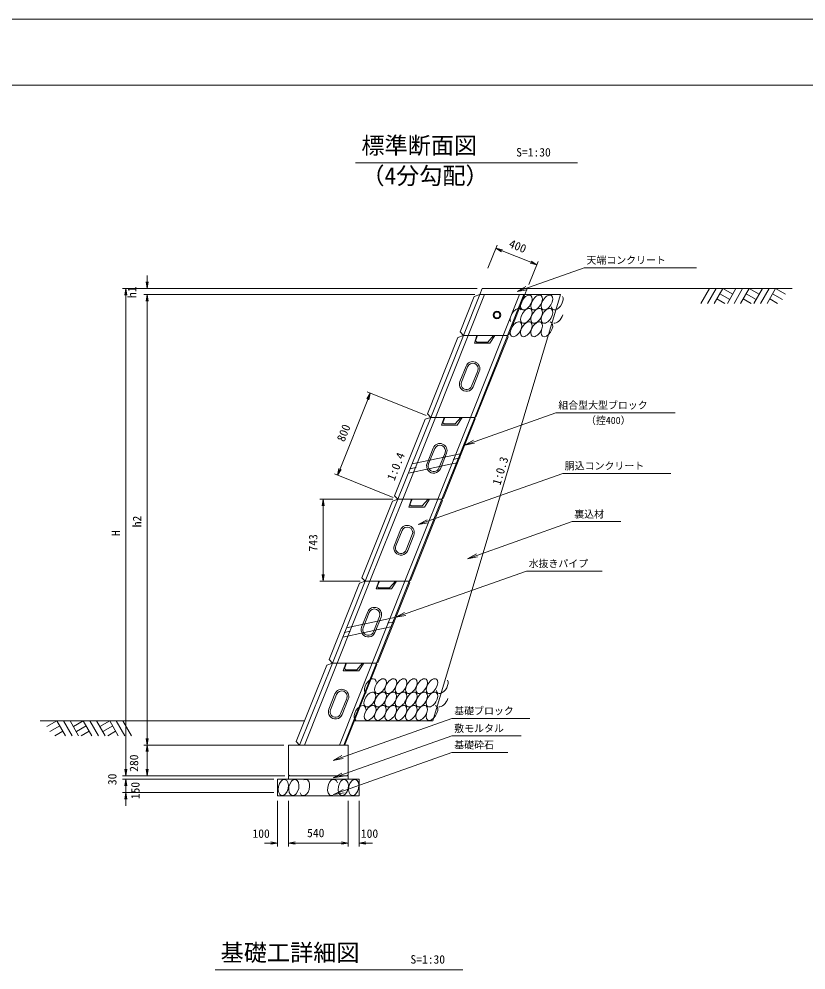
# Model space of a CAD drawing. Units: millimetres, scale not verified. Extents: x 0 to 84100, y 0 to 59400.
# Drawn here: x 42420 to 66220, y 30649 to 59400 of the extents above; entities that cross this region are included whole.
import ezdxf
from ezdxf.enums import TextEntityAlignment as Align

# ---------------------------------------------------------------- set-up
doc = ezdxf.new("R2010")
doc.units = ezdxf.units.MM
doc.header["$LTSCALE"] = 100
for name, color, linetype, lineweight in [('D-BGD（現況）', 6, 'Continuous', 18), ('D-STR-DIM（寸法）', 7, 'Continuous', 18), ('D-STR-HTXT（旗揚げ）', 7, 'Continuous', 18), ('D-STR-STRn（構造物）', 7, 'Continuous', 18), ('D-STR（構造物外形線）', 2, 'Continuous', 18), ('D-TTL(外枠）', 2, 'Continuous', 18), ('DEFPOINTS_2', 8, 'Continuous', 18)]:
    doc.layers.add(name, color=color, linetype=linetype, lineweight=lineweight)
doc.layers.add('D-STR-TXT（文字）', color=7, linetype='Continuous')
doc.layers.add('D-TTL-TXT（文字）', color=7, linetype='Continuous')
doc.styles.add('ＭＳ ゴシック', font='')
doc.styles.get('ＭＳ ゴシック').set_extended_font_data('MS Gothic')

msp = doc.modelspace()

# ---------------------------------------------------------------- linework, layer by layer
at = {"layer": 'D-BGD（現況）'}
for p, q in [((57791.5, 51249.4), (65803.4, 51249.4)), ((63304.4, 51249.4), (63044.6, 50799.4)), ((63504.2, 51249.4), (63244.4, 50799.4)), ((63704, 51249.4), (63444.2, 50799.4)), ((63704, 51249.4), (64003.7, 51076.3)), ((64103.6, 51249.4), (63843.8, 50799.4)), ((64103.6, 51249.4), (63843.8, 50799.4)), ((64303.4, 51249.4), (64043.6, 50799.4)), ((64503.2, 51249.4), (64243.4, 50799.4)), ((64503.2, 51249.4), (64802.9, 51076.3)), ((64902.8, 51249.4), (64643, 50799.4)), ((65102.6, 51249.4), (64842.8, 50799.4)), ((65302.4, 51249.4), (65042.6, 50799.4)), ((65302.4, 51249.4), (65602.1, 51076.3)), ((63524, 50937.6), (63763.4, 50799.4)), ((63614, 51093.5), (63913.7, 50920.4)), ((64323.2, 50937.6), (64562.6, 50799.4)), ((64413.2, 51093.5), (64712.9, 50920.4)), ((65122.4, 50937.6), (65361.8, 50799.4)), ((65212.4, 51093.5), (65512.1, 50920.4)), ((51057, 38182.7), (43063.5, 38182.7)), ((43564.5, 38182.7), (43264.8, 38009.7)), ((43654.5, 38026.8), (43354.8, 37853.8)), ((43564.5, 38182.7), (43824.3, 37732.7)), ((43764.3, 38182.7), (44024.1, 37732.7)), ((43964.1, 38182.7), (44223.9, 37732.7)), ((44363.7, 38182.7), (44064, 38009.7)), ((44453.7, 38026.8), (44154, 37853.8)), ((44363.7, 38182.7), (44623.5, 37732.7)), ((44563.5, 38182.7), (44823.3, 37732.7)), ((44763.3, 38182.7), (45023.1, 37732.7)), ((44763.3, 38182.7), (45023.1, 37732.7)), ((45162.9, 38182.7), (44863.2, 38009.7)), ((45252.9, 38026.8), (44953.2, 37853.8)), ((45162.9, 38182.7), (45422.7, 37732.7)), ((45362.7, 38182.7), (45622.5, 37732.7)), ((45562.5, 38182.7), (45822.3, 37732.7)), ((43744.5, 37870.9), (43505, 37732.7)), ((44543.7, 37870.9), (44304.2, 37732.7)), ((45342.9, 37870.9), (45103.4, 37732.7))]:
    msp.add_line(p, q, dxfattribs=at)
at = {"layer": 'D-STR-DIM（寸法）'}
for p, q in [((56602.4, 51866.7), (56879.8, 52560.3)), ((57016, 52362.2), (56842.7, 52467.4)), ((56842.7, 52467.4), (57040.8, 52424.1)), ((56842.7, 52467.4), (57028.4, 52393.1)), ((57028.4, 52393.1), (57895, 52046.5)), ((57840.4, 51371.5), (58117.8, 52065.1)), ((58080.7, 51972.2), (57895, 52046.5)), ((57907.3, 52077.4), (58080.7, 51972.2)), ((58080.7, 51972.2), (57882.6, 52015.6)), ((46295.6, 51449.4), (46295.6, 51649.4)), ((56277.3, 51249.4), (45552.5, 51249.4)), ((45619.2, 51049.4), (45652.5, 51249.4)), ((45652.5, 51249.4), (45685.8, 51049.4)), ((45652.5, 51249.4), (45652.5, 51049.4)), ((56277.3, 51249.4), (46195.6, 51249.4)), ((46295.6, 51249.4), (46262.3, 51449.4)), ((46329, 51449.4), (46295.6, 51249.4)), ((46295.6, 51249.4), (46295.6, 51449.4)), ((45652.5, 36716), (45652.5, 51049.4)), ((56205.9, 51071), (46195.6, 51071)), ((56205.9, 51071), (46195.6, 51071)), ((46262.3, 50871), (46295.6, 51071)), ((46262.3, 50871), (46295.6, 51071)), ((46295.6, 51071), (46329, 50871)), ((46295.6, 51071), (46295.6, 50871)), ((46295.6, 51071), (46329, 50871)), ((46295.6, 51071), (46295.6, 50871)), ((46295.6, 50871), (46295.6, 50671)), ((46295.6, 37649.4), (46295.6, 50871)), ((52939, 47913), (53044.2, 48086.3)), ((54730.7, 47411.7), (52951.4, 48123.5)), ((53044.2, 48086.3), (52969.9, 47900.6)), ((53044.2, 48086.3), (53000.9, 47888.2)), ((52969.9, 47900.6), (52127.8, 45795.3)), ((52053.5, 45609.7), (52096.9, 45807.7)), ((52053.5, 45609.7), (52127.8, 45795.3)), ((52158.8, 45783), (52053.5, 45609.7)), ((53740, 44935.1), (51960.7, 45646.8)), ((53729.3, 44879.4), (51520.3, 44879.4)), ((51587, 44679.4), (51620.3, 44879.4)), ((51620.3, 44879.4), (51653.6, 44679.4)), ((51620.3, 44879.4), (51620.3, 44679.4)), ((51620.3, 44679.4), (51620.3, 42602.7)), ((51620.3, 42402.7), (51587, 42602.7)), ((51653.6, 42602.7), (51620.3, 42402.7)), ((51620.3, 42402.7), (51620.3, 42602.7)), ((52738.6, 42402.7), (51520.3, 42402.7)), ((50423.9, 37449.4), (46195.6, 37449.4)), ((50423.9, 37449.4), (46195.6, 37449.4)), ((46295.6, 37449.4), (46262.3, 37649.4)), ((46262.3, 37249.4), (46295.6, 37449.4)), ((46329, 37649.4), (46295.6, 37449.4)), ((46295.6, 37449.4), (46295.6, 37649.4)), ((46295.6, 37449.4), (46329, 37249.4)), ((46295.6, 37449.4), (46295.6, 37249.4)), ((46295.6, 37249.4), (46295.6, 36716)), ((45652.5, 36716), (45652.5, 36916)), ((45652.5, 36716), (45652.5, 36916)), ((50457.3, 36516), (45552.5, 36516)), ((50123.9, 36516), (45552.5, 36516)), ((50123.9, 36516), (45552.5, 36516)), ((45652.5, 36516), (45619.2, 36716)), ((45652.5, 36516), (45619.2, 36716)), ((45652.5, 36516), (45619.2, 36716)), ((45685.8, 36716), (45652.5, 36516)), ((45652.5, 36516), (45652.5, 36716)), ((45685.8, 36716), (45652.5, 36516)), ((45652.5, 36516), (45652.5, 36716)), ((45685.8, 36716), (45652.5, 36516)), ((45652.5, 36516), (45652.5, 36716)), ((50123.9, 36516), (46195.6, 36516)), ((46295.6, 36516), (46262.3, 36716)), ((46329, 36716), (46295.6, 36516)), ((46295.6, 36516), (46295.6, 36716)), ((50123.9, 36416), (45552.5, 36416)), ((45619.2, 36216), (45652.5, 36416)), ((45652.5, 36416), (45685.8, 36216)), ((45652.5, 36416), (45652.5, 36216)), ((50123.9, 36016), (45552.5, 36016)), ((45619.2, 35816), (45652.5, 36016)), ((45652.5, 36216), (45652.5, 36016)), ((45652.5, 36016), (45685.8, 35816)), ((45652.5, 36016), (45652.5, 35816)), ((45652.5, 35816), (45652.5, 35616)), ((50240.6, 35766), (50240.6, 34386.6)), ((50573.9, 35766), (50573.9, 34386.6)), ((50573.9, 35766), (50573.9, 34386.6)), ((52373.9, 35766), (52373.9, 34386.6)), ((52373.9, 35766), (52373.9, 34386.6)), ((52707.3, 35766), (52707.3, 34386.6)), ((50040.6, 34519.9), (50240.6, 34486.6)), ((50573.9, 34486.6), (50773.9, 34519.9)), ((50573.9, 34486.6), (50773.9, 34519.9)), ((52173.9, 34519.9), (52373.9, 34486.6)), ((52173.9, 34519.9), (52373.9, 34486.6)), ((52707.3, 34486.6), (52907.3, 34519.9)), ((50040.6, 34486.6), (49840.6, 34486.6)), ((50240.6, 34486.6), (50040.6, 34453.3)), ((50240.6, 34486.6), (50040.6, 34486.6)), ((50773.9, 34453.3), (50573.9, 34486.6)), ((50573.9, 34486.6), (50773.9, 34486.6)), ((50773.9, 34453.3), (50573.9, 34486.6)), ((50573.9, 34486.6), (50773.9, 34486.6)), ((50773.9, 34486.6), (50973.9, 34486.6)), ((52173.9, 34486.6), (50773.9, 34486.6)), ((52173.9, 34486.6), (51973.9, 34486.6)), ((52373.9, 34486.6), (52173.9, 34453.3)), ((52373.9, 34486.6), (52173.9, 34486.6)), ((52373.9, 34486.6), (52173.9, 34453.3)), ((52373.9, 34486.6), (52173.9, 34486.6)), ((52907.3, 34453.3), (52707.3, 34486.6)), ((52707.3, 34486.6), (52907.3, 34486.6)), ((52907.3, 34486.6), (53107.3, 34486.6))]:
    msp.add_line(p, q, dxfattribs=at)
at = {"layer": 'D-STR-HTXT（旗揚げ）'}
for p, q in [((57484.5, 51163.8), (59514.7, 51882.3)), ((62911.2, 51882.3), (59514.7, 51882.3)), ((57484.5, 51163.8), (57750.6, 51311)), ((57784, 51216.7), (57484.5, 51163.8)), ((55899.4, 46519), (58659.1, 47495.8)), ((62265.9, 47495.8), (58659.1, 47495.8)), ((55899.4, 46519), (56165.5, 46666.2)), ((56198.8, 46571.9), (55899.4, 46519)), ((54493, 44115.5), (58863.4, 45662.4)), ((62130.3, 45662.4), (58863.4, 45662.4)), ((54493, 44115.5), (54759.1, 44262.8)), ((54792.5, 44168.5), (54493, 44115.5)), ((55986.5, 43084), (59149.8, 44203.7)), ((60617.2, 44203.7), (59149.8, 44203.7)), ((55986.5, 43084), (56252.6, 43231.3)), ((56286, 43137), (55986.5, 43084)), ((53816.2, 41311.1), (57763.5, 42708.2)), ((60059, 42708.2), (57763.5, 42708.2)), ((53816.2, 41311.1), (54082.3, 41458.3)), ((54115.7, 41364.1), (53816.2, 41311.1)), ((51920.4, 36985.2), (55510.3, 38255.9)), ((57872.8, 38255.9), (55510.3, 38255.9)), ((51920.4, 36453.9), (55511.4, 37725)), ((57606.1, 37724.6), (55510.3, 37724.6)), ((51920.4, 35956.4), (55513.7, 37228.3)), ((51920.4, 36985.2), (52186.5, 37132.5)), ((57200.3, 37227), (55510.3, 37227)), ((52219.9, 37038.2), (51920.4, 36985.2)), ((51920.4, 36453.9), (52186.5, 36601.2)), ((52219.9, 36506.9), (51920.4, 36453.9)), ((51953.7, 35956.4), (52219.8, 36103.6)), ((52253.2, 36009.4), (51953.7, 35956.4))]:
    msp.add_line(p, q, dxfattribs=at)
at = {"layer": 'D-STR-STRn（構造物）'}
for p, q in [((58797.2, 51071), (54930.7, 38182.7)), ((57720.2, 51071), (58797.2, 51071)), ((54306.5, 45947.5), (55621, 46226.9)), ((55545.5, 46083.1), (55761.3, 46128.9)), ((55621, 46226.9), (55797.5, 46264.4)), ((54194.8, 45668.2), (55509.2, 45947.6)), ((54231, 45803.7), (54427.2, 45845.4)), ((55509.2, 45947.6), (55685.8, 45985.1)), ((52325.2, 40994.2), (53639.6, 41273.6)), ((53564.1, 41129.7), (53780, 41175.6)), ((53639.6, 41273.6), (53816.2, 41311.1)), ((52213.5, 40714.8), (53527.9, 40994.2)), ((52249.7, 40850.3), (52445.9, 40892)), ((53527.9, 40994.2), (53704.5, 41031.8)), ((52564.8, 38182.7), (54930.7, 38182.7))]:
    msp.add_line(p, q, dxfattribs=at)
for centre, major_axis, ratio in [((57764, 50828.6), (132.1, 212.1), 0.558862), ((58075.4, 50828.6), (132.1, 212.1), 0.558862), ((58386.8, 50828.6), (132.1, 212.1), 0.558862), ((57762.9, 50423.8), (132.1, 212.1), 0.558862), ((58074.3, 50423.8), (132.1, 212.1), 0.558862), ((58385.8, 50423.8), (132.1, 212.1), 0.558862), ((57450.5, 50019), (132.1, 212.1), 0.558862), ((57761.9, 50019), (132.1, 212.1), 0.558862), ((58073.3, 50019), (132.1, 212.1), 0.558862), ((53352.8, 39230.2), (132.1, 212.1), 0.558862), ((53664.2, 39230.2), (132.1, 212.1), 0.558862), ((53975.6, 39230.2), (132.1, 212.1), 0.558862), ((54287, 39230.2), (132.1, 212.1), 0.558862), ((54598.4, 39230.2), (132.1, 212.1), 0.558862), ((54909.9, 39230.2), (132.1, 212.1), 0.558862), ((53030.1, 38825.4), (132.1, 212.1), 0.558862), ((53351.7, 38825.4), (132.1, 212.1), 0.558862), ((53663.2, 38825.4), (132.1, 212.1), 0.558862), ((53974.6, 38825.4), (132.1, 212.1), 0.558862), ((54286, 38825.4), (132.1, 212.1), 0.558862), ((54597.4, 38825.4), (132.1, 212.1), 0.558862), ((54908.8, 38825.4), (132.1, 212.1), 0.558862), ((53039.3, 38420.6), (132.1, 212.1), 0.558862), ((53350.7, 38420.6), (132.1, 212.1), 0.558862), ((53662.1, 38420.6), (132.1, 212.1), 0.558862), ((53973.5, 38420.6), (132.1, 212.1), 0.558862), ((54284.9, 38420.6), (132.1, 212.1), 0.558862), ((54596.4, 38420.6), (132.1, 212.1), 0.558862), ((50412.8, 36166), (51.2, 244.7), 0.6), ((50731.4, 36166), (51.2, 244.7), 0.6), ((52224.4, 36166), (51.2, 244.7), 0.6), ((52543.1, 36166), (51.2, 244.7), 0.6)]:
    msp.add_ellipse(centre, major_axis=major_axis, ratio=ratio, dxfattribs=at)
for centre, major_axis, ratio, start_param, end_param in [((58698.2, 50828.6), (132.1, 212.1), 0.558862, 2.5202906, 6.0110319), ((57451.5, 50423.8), (132.1, 212.1), 0.558862, 6.0373497, 9.0533063), ((58697.2, 50423.8), (132.1, 212.1), 0.558862, 3.3346578, 5.1847925), ((58384.7, 50019), (132.1, 212.1), 0.558862, 2.021129, 6.4983213), ((53041.4, 39230.2), (132.1, 212.1), 0.558862, 5.5953748, 9.4952811), ((55221.3, 39230.2), (132.1, 212.1), 0.558862, 2.5368537, 5.9825966), ((55220.2, 38825.4), (132.1, 212.1), 0.558862, 3.355292, 5.1641583), ((52727.9, 38420.6), (132.1, 212.1), 0.558862, 5.5226195, 9.5424849), ((54907.8, 38420.6), (132.1, 212.1), 0.558862, 2.0417858, 6.4776644), ((51054.9, 36166), (51.2, 244.7), 0.6, 2.4274866, 6.7473583), ((51907.1, 36166), (51.2, 244.7), 0.6, 5.4571347, 9.7759206)]:
    msp.add_ellipse(centre, major_axis=major_axis, ratio=ratio, start_param=start_param, end_param=end_param, dxfattribs=at)
at = {"layer": 'D-STR（構造物外形線）', "color": 1}
for p, q in [((56355.9, 51071), (56427.3, 51249.4)), ((56427.3, 51249.4), (57791.5, 51249.4)), ((57720.2, 51071), (57791.5, 51249.4)), ((56355.9, 51071), (57720.2, 51071)), ((50573.9, 37449.4), (52373.9, 37449.4)), ((50573.9, 36549.4), (50573.9, 37449.4)), ((52373.9, 37449.4), (52373.9, 36549.4)), ((50573.9, 36549.4), (50607.3, 36516)), ((52373.9, 36516), (50573.9, 36516)), ((52373.9, 36516), (50573.9, 36516)), ((50573.9, 36416), (50573.9, 36516)), ((52373.9, 36549.4), (52340.6, 36516)), ((52373.9, 36416), (52373.9, 36516)), ((50573.9, 36416), (50240.6, 36416)), ((50240.6, 36416), (50240.6, 35916)), ((52707.3, 36416), (50573.9, 36416)), ((52707.3, 36416), (52707.3, 35916)), ((52707.3, 35916), (50240.6, 35916))]:
    msp.add_line(p, q, dxfattribs=at)
at = {"layer": 'D-STR（構造物外形線）'}
for p, q in [((55759.6, 49939.3), (56189.1, 51013.1)), ((55860.6, 49832.7), (56355.9, 51071)), ((56004.2, 49832.7), (56499.5, 51071)), ((56355.9, 51071), (56189.1, 51013.1)), ((57063.3, 49832.7), (57558.6, 51071)), ((57192.5, 49832.7), (57687.9, 51071)), ((57240.8, 49872.7), (57720.2, 51071)), ((54769, 47462.6), (55693.8, 49774.7)), ((54869.9, 47356), (55860.6, 49832.7)), ((55013.5, 47356), (56004.2, 49832.7)), ((55860.6, 49832.7), (55693.8, 49774.7)), ((55860.6, 49832.7), (55759.6, 49939.3)), ((55860.6, 49832.7), (56270.6, 49832.7)), ((55860.6, 49832.7), (56270.6, 49832.7)), ((55860.6, 49832.7), (57192.5, 49832.7)), ((56072.6, 47356), (57063.3, 49832.7)), ((56270.6, 49832.7), (56190.6, 49599.4)), ((56201.9, 47356), (57192.5, 49832.7)), ((56225.6, 49672.7), (56289.6, 49832.7)), ((56250.2, 47396), (57208.8, 49792.7)), ((56774.3, 49832.7), (56597.3, 49632.7)), ((56810.6, 49832.7), (56660.5, 49599.4)), ((56810.6, 49832.7), (57192.5, 49832.7)), ((56810.6, 49832.7), (57192.5, 49832.7)), ((57192.5, 49832.7), (57240.8, 49872.7)), ((57192.5, 49832.7), (57208.8, 49792.7)), ((56657.3, 49599.4), (56190.6, 49599.4)), ((56263.5, 49632.7), (56225.6, 49672.7)), ((56597.3, 49632.7), (56263.5, 49632.7)), ((55753.2, 48442.3), (55938.9, 48906.6)), ((55799.6, 48423.8), (55985.3, 48888)), ((56109.1, 48300), (56294.8, 48764.2)), ((56155.6, 48281.4), (56341.3, 48745.7)), ((54869.9, 47356), (54769, 47462.6)), ((53778.3, 44985.9), (54703.1, 47298.1)), ((53879.3, 44879.4), (54869.9, 47356)), ((54022.9, 44879.4), (55013.5, 47356)), ((54869.9, 47356), (54703.1, 47298.1)), ((54869.9, 47356), (55279.9, 47356)), ((54869.9, 47356), (55279.9, 47356)), ((54869.9, 47356), (56201.9, 47356)), ((55082, 44879.4), (56072.6, 47356)), ((55279.9, 47356), (55199.9, 47122.7)), ((55211.2, 44879.4), (56201.9, 47356)), ((55235, 47196), (55299, 47356)), ((55272.8, 47156), (55235, 47196)), ((55259.5, 44919.4), (56218.2, 47316)), ((55606.7, 47156), (55272.8, 47156)), ((55606.7, 47156), (55272.8, 47156)), ((55783.6, 47356), (55606.7, 47156)), ((55819.9, 47356), (55669.8, 47122.7)), ((55819.9, 47356), (56201.9, 47356)), ((55819.9, 47356), (56201.9, 47356)), ((56201.9, 47356), (56250.2, 47396)), ((56201.9, 47356), (56218.2, 47316)), ((55666.6, 47122.7), (55199.9, 47122.7)), ((54762.6, 45965.7), (54948.3, 46429.9)), ((54809, 45947.1), (54994.7, 46411.4)), ((55118.5, 45823.3), (55304.2, 46287.6)), ((55164.9, 45804.7), (55350.6, 46269)), ((52888.6, 42402.7), (53879.3, 44879.4)), ((53032.2, 42402.7), (54022.9, 44879.4)), ((53879.3, 44879.4), (53712.5, 44821.4)), ((53879.3, 44879.4), (53778.3, 44985.9)), ((53879.3, 44879.4), (54289.3, 44879.4)), ((53879.3, 44879.4), (54289.3, 44879.4)), ((53879.3, 44879.4), (55211.2, 44879.4)), ((54091.3, 42402.7), (55082, 44879.4)), ((54289.3, 44879.4), (54209.3, 44646)), ((54220.5, 42402.7), (55211.2, 44879.4)), ((54244.3, 44719.4), (54308.3, 44879.4)), ((54792.9, 44879.4), (54616, 44679.4)), ((54829.3, 44879.4), (54679.2, 44646)), ((54829.3, 44879.4), (55211.2, 44879.4)), ((54829.3, 44879.4), (55211.2, 44879.4)), ((55211.2, 44879.4), (55259.5, 44919.4)), ((55211.2, 44879.4), (55227.5, 44839.4)), ((52787.6, 42509.3), (53712.5, 44821.4)), ((54675.9, 44646), (54209.3, 44646)), ((54282.1, 44679.4), (54244.3, 44719.4)), ((54268.8, 42442.7), (55227.5, 44839.4)), ((54616, 44679.4), (54282.1, 44679.4)), ((54616, 44679.4), (54282.1, 44679.4)), ((53771.9, 43489), (53957.6, 43953.3)), ((53818.3, 43470.4), (54004, 43934.7)), ((54127.8, 43346.6), (54313.5, 43810.9)), ((54174.2, 43328.1), (54359.9, 43792.3)), ((51797, 40032.6), (52721.8, 42344.7)), ((51897.9, 39926), (52888.6, 42402.7)), ((52041.5, 39926), (53032.2, 42402.7)), ((52888.6, 42402.7), (52721.8, 42344.7)), ((52888.6, 42402.7), (52787.6, 42509.3)), ((52888.6, 42402.7), (53298.6, 42402.7)), ((52888.6, 42402.7), (53298.6, 42402.7)), ((52888.6, 42402.7), (54220.5, 42402.7)), ((53100.6, 39926), (54091.3, 42402.7)), ((53298.6, 42402.7), (53218.6, 42169.4)), ((53229.9, 39926), (54220.5, 42402.7)), ((53253.6, 42242.7), (53317.6, 42402.7)), ((53278.2, 39966), (54236.8, 42362.7)), ((53802.3, 42402.7), (53625.3, 42202.7)), ((53838.6, 42402.7), (53688.5, 42169.4)), ((53838.6, 42402.7), (54220.5, 42402.7)), ((53838.6, 42402.7), (54220.5, 42402.7)), ((54220.5, 42402.7), (54268.8, 42442.7)), ((54220.5, 42402.7), (54236.8, 42362.7)), ((53685.3, 42169.4), (53218.6, 42169.4)), ((53291.5, 42202.7), (53253.6, 42242.7)), ((53625.3, 42202.7), (53291.5, 42202.7)), ((53625.3, 42202.7), (53291.5, 42202.7)), ((52781.2, 41012.3), (52966.9, 41476.6)), ((52827.6, 40993.8), (53013.3, 41458)), ((53137.1, 40870), (53322.8, 41334.2)), ((53183.6, 40851.4), (53369.3, 41315.7)), ((51897.9, 39926), (51797, 40032.6)), ((53229.9, 39926), (53278.2, 39966)), ((50806.3, 37555.9), (51731.1, 39868.1)), ((50907.3, 37449.4), (51897.9, 39926)), ((51050.9, 37449.4), (52041.5, 39926)), ((51897.9, 39926), (51731.1, 39868.1)), ((51897.9, 39926), (52307.9, 39926)), ((51897.9, 39926), (52307.9, 39926)), ((51897.9, 39926), (53229.9, 39926)), ((52110, 37449.4), (53100.6, 39926)), ((52307.9, 39926), (52227.9, 39692.7)), ((52694.6, 39692.7), (52227.9, 39692.7)), ((52239.2, 37449.4), (53229.9, 39926)), ((52263, 39766), (52327, 39926)), ((52300.8, 39726), (52263, 39766)), ((52287.5, 37489.4), (53246.2, 39886)), ((52634.7, 39726), (52300.8, 39726)), ((52634.7, 39726), (52300.8, 39726)), ((52811.6, 39926), (52634.7, 39726)), ((52847.9, 39926), (52697.8, 39692.7)), ((52847.9, 39926), (53229.9, 39926)), ((52847.9, 39926), (53229.9, 39926)), ((53229.9, 39926), (53246.2, 39886)), ((51790.6, 38535.7), (51976.3, 38999.9)), ((51837, 38517.1), (52022.7, 38981.4)), ((52146.5, 38393.3), (52332.2, 38857.6)), ((52192.9, 38374.7), (52378.6, 38839)), ((50907.3, 37449.4), (50806.3, 37555.9)), ((52239.2, 37449.4), (52287.5, 37489.4))]:
    msp.add_line(p, q, dxfattribs=at)
for radius in [113.3, 88.3]:
    msp.add_circle((56874.1, 50451.9), radius, dxfattribs=at)
for centre, radius, start, end in [((56140.1, 48826.1), 216.7, 338.19859, 158.19859), ((56140.1, 48826.1), 166.7, 338.19859, 158.19859), ((55954.4, 48361.9), 216.7, 158.19859, 338.19859), ((55954.4, 48361.9), 166.7, 158.19859, 338.19859), ((55149.4, 46349.5), 216.7, 338.19859, 158.19859), ((55149.4, 46349.5), 166.7, 338.19859, 158.19859), ((54963.7, 45885.2), 216.7, 158.19859, 338.19859), ((54963.7, 45885.2), 166.7, 158.19859, 338.19859), ((54158.8, 43872.8), 216.7, 338.19859, 158.19859), ((54158.8, 43872.8), 166.7, 338.19859, 158.19859), ((53973.1, 43408.5), 216.7, 158.19859, 338.19859), ((53973.1, 43408.5), 166.7, 158.19859, 338.19859), ((53168.1, 41396.1), 216.7, 338.19859, 158.19859), ((53168.1, 41396.1), 166.7, 338.19859, 158.19859), ((52982.4, 40931.9), 216.7, 158.19859, 338.19859), ((52982.4, 40931.9), 166.7, 158.19859, 338.19859), ((52177.4, 38919.5), 216.7, 338.19859, 158.19859), ((52177.4, 38919.5), 166.7, 338.19859, 158.19859), ((51991.7, 38455.2), 216.7, 158.19859, 338.19859), ((51991.7, 38455.2), 166.7, 158.19859, 338.19859)]:
    msp.add_arc(centre, radius, start, end, dxfattribs=at)
at = {"layer": 'D-TTL(外枠）'}
for p, q in [((2300, 57400), (81800, 57400)), ((59314.8, 55051.9), (52595.9, 55051.9)), ((59314.8, 55051.9), (52595.9, 55051.9)), ((55844.2, 30648.6), (48354.2, 30648.6))]:
    msp.add_line(p, q, dxfattribs=at)
at = {"layer": 'DEFPOINTS_2'}
msp.add_line((0, 59400), (84100, 59400), dxfattribs=at)

# ---------------------------------------------------------------- texts
at = {"layer": 'D-STR-DIM（寸法）', "style": 'ＭＳ ゴシック'}
for s, rotation, p in [('400', 338.199, (57183.7, 52438.7)), ('h1', 90, (46045.6, 50964.8)), ('800', 68.199, (52329, 46567.6)), ('h2', 90, (46195.6, 44032.8)), ('H', 90, (45552.5, 43769.9)), ('743', 90, (51520.3, 43299)), ('280', 90, (46100.4, 36639.8)), ('30', 90, (45444.3, 36237.7)), ('150', 90, (46142.2, 35811.6))]:
    msp.add_text(s, height=256.6, rotation=rotation, dxfattribs=at).set_placement(p, align=Align.BOTTOM_LEFT)
for s, p in [('100', (49480.6, 34567.8)), ('540', (51131.9, 34586.6)), ('100', (52758.4, 34567.8))]:
    msp.add_text(s, height=256.6, dxfattribs=at).set_placement(p, align=Align.BOTTOM_LEFT)
at = {"layer": 'D-STR-TXT（文字）', "style": 'ＭＳ ゴシック'}
for s, p in [('天端コンクリート', (59582.1, 51933.3)), ('組合型大型ブロック', (58733, 47547.6)), ('（控400）', (59565.3, 47089.2)), ('胴込コンクリート', (58925.9, 45713.4)), ('裏込材', (59212.3, 44254.7)), ('水抜きパイプ', (57832.4, 42759.2)), ('基礎ブロック', (55583.4, 38306.9)), ('敷モルタル', (55583.4, 37775.6)), ('基礎砕石', (55583.4, 37278.1))]:
    msp.add_text(s, height=219.9, dxfattribs=at).set_placement(p, align=Align.BOTTOM_LEFT)
for s, rotation, p in [('1:0.4', 68.199, (53844.9, 45389.7)), ('1:0.3', 73.301, (57047.3, 45261.2))]:
    msp.add_text(s, height=256.6, rotation=rotation, dxfattribs=at).set_placement(p, align=Align.BOTTOM_LEFT)
at = {"layer": 'D-TTL-TXT（文字）', "style": 'ＭＳ ゴシック'}
for s, height, p in [('標準断面図', 513.2, (52774.4, 55166.5)), ('標準断面図', 513.2, (52774.4, 55166.5)), ('S=1:30', 256.6, (57455.9, 55166.5)), ('S=1:30', 256.6, (57455.9, 55166.5)), ('（4分勾配）', 513.2, (52774.4, 54252.4)), ('基礎工詳細図', 513.2, (48517.7, 30763.2)), ('S=1:30', 256.6, (54257.5, 30763.2))]:
    msp.add_text(s, height=height, dxfattribs=at).set_placement(p, align=Align.BOTTOM_LEFT)

doc.saveas('drawing.dxf')
